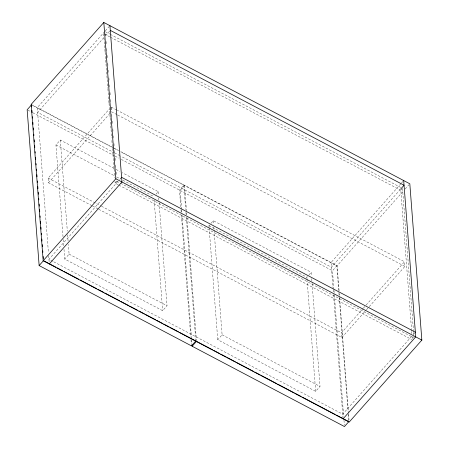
<?xml version="1.0" encoding="UTF-8"?>
<svg xmlns="http://www.w3.org/2000/svg" width="449" height="449" viewBox="0 0 449 449"><rect width="100%" height="100%" fill="white"/><g stroke="black" fill="none" stroke-linecap="round" stroke-linejoin="round"><path stroke-width="0.34" stroke-dasharray="2.25 1.68" d="M104.842 31.419L37.273 107.642L48.447 252.798M105.307 30.897L109.932 25.677M103.814 37.677L37.637 112.334L113.866 152.525M105.667 35.589L110.297 30.364M63.028 236.803L55.962 144.96L60.318 140.037L115.477 169.121M91.91 205.67L48.486 182.771L48.122 178.085L109.242 109.135M48.486 182.771L110.993 112.256M118.261 184.814L115.157 183.181L116.852 181.267L116.746 179.869M117.896 181.486L48.941 259.275L52.662 261.234M119.748 179.398L121.6 177.31M159.098 202.802L167.022 305.78L162.661 310.697L64.74 259.073L69.101 254.151L68.349 244.413M156.061 194.125L158.239 191.667L122.296 172.713M180.767 206.849L179.477 190.084L183.837 185.162L120.68 151.863M181.609 209.307L180.156 190.443L184.517 185.521L336.84 265.83L338.883 292.383M209.066 227.014L208.959 225.623L210.704 223.658M211.142 223.164L213.32 220.706L311.241 272.335L311.511 275.815M312.1 283.465L320.019 386.449L315.664 391.365L217.743 339.741L222.103 334.819L214.072 230.449M306.987 278.644L306.88 277.252L308.626 275.288M309.064 274.794L311.241 272.335M400.918 183.692L331.036 262.525L332.973 287.646M401.384 183.17L403.696 180.56M400.356 189.422L331.396 267.211L120.686 156.117M411.621 330.767L400.811 190.309L402.085 188.872M333.927 289.616L332.479 270.753L336.84 265.83M339.09 290.873L337.16 265.752L403.337 191.094M405.189 189.007L408.893 184.831M98.729 209.268L341.908 337.474L341.543 332.788L362.843 308.76M363.308 308.239L365.621 305.623M366.087 305.101L404.515 261.75L117.296 110.319M341.908 337.474L365.986 310.315M366.446 309.793L368.764 307.178M369.224 306.656L404.875 266.437L404.515 261.75M411.66 336.368L342.705 414.158L53.279 261.559M413.512 334.281L414.898 332.709M105.347 31.722L109.691 34.006M110.308 34.337L400.648 187.413M104.269 33.961L109.853 36.902M110.476 37.228L400.811 190.309M116.678 109.988L111.094 107.047L111.301 109.724M111.453 111.734L117.037 114.68M117.66 115.006L404.875 266.437M31.155 104.415L112.884 147.508M113.507 147.833L118.463 150.449M120.944 151.756L337.16 265.752M32.755 105.509L113.866 148.277M114.489 148.602L118.205 150.561M114.484 152.851L120.063 155.792M27.776 110.1L32.109 112.385M32.726 112.71L114.461 155.803M115.079 156.129L118.794 158.087M121.275 159.395L179.477 190.084M180.156 190.443L332.479 270.753M116.095 169.447L119.816 171.406M55.962 144.96L114.214 175.671M116.695 176.979L120.416 178.938M122.891 180.245L153.878 196.583M208.959 225.623L306.88 277.252M116.852 181.267L119.956 182.9M120.573 183.231L413.394 337.614M118.878 185.14L411.699 339.528M48.122 178.085L100.851 205.883M101.474 206.209L341.543 332.788M92.528 205.996L98.112 208.937M69.101 254.151L167.022 305.78M222.103 334.819L320.019 386.449M402.506 188.395L413.529 331.654M413.585 332.35L413.961 337.244M411.677 331.469L411.834 333.562M412.053 336.357L412.322 339.854M339.304 293.663L339.41 295.06M339.629 297.855L348.486 413.001M348.542 413.697L349.187 422.071M338.933 293.079L339.203 296.576M339.259 297.272L348.02 411.155M348.289 414.646L348.828 421.633M333.983 290.312L334.309 294.505M334.359 295.201L343.715 416.767M343.985 420.264L344.361 425.152M333.186 290.441L333.293 291.833M333.506 294.628L343.014 418.176M311.724 278.599L312.044 282.769M307.043 279.34L315.664 391.365M213.32 220.706L213.589 224.186M213.803 226.97L214.016 229.753M209.122 227.71L217.743 339.741M184.517 185.521L186.559 212.074M186.616 212.77L186.773 214.869M186.992 217.664L196.505 341.324M183.837 185.162L185.718 209.616M185.931 212.411L186.094 214.51M186.307 217.305L195.826 340.965M181.66 210.003L181.985 214.195M182.036 214.891L191.605 339.253M191.661 339.955L191.931 343.446M180.981 209.644L181.2 212.439M181.413 215.234L190.769 336.801M190.982 339.596L191.358 344.484M158.239 191.667L158.508 195.147M158.722 197.93L159.041 202.106M154.147 200.063L162.661 310.697M105.509 33.815L105.723 36.61M106.099 41.504L106.312 44.299M106.638 48.492L106.851 51.287M107.176 55.48L107.44 58.971M107.766 63.169L107.979 65.964M108.304 70.156L108.518 72.951M108.894 77.84L109.107 80.635M109.433 84.827L109.646 87.622M110.022 92.516L110.241 95.311M110.561 99.504L110.774 102.299M111.156 107.193L111.369 109.988M111.689 114.181L111.908 116.976M112.228 121.168L112.497 124.659M112.822 128.857L113.036 131.652M113.356 135.845L113.625 139.336M113.951 143.528L114.108 145.628M114.489 150.516L114.703 153.311M115.079 158.205L115.292 161M115.618 165.193L115.831 167.988M116.156 172.18L116.42 175.677M103.652 33.63L103.921 37.127M103.972 37.823L104.51 44.81M104.566 45.512L105.049 51.803M105.1 52.499L105.638 59.487M105.695 60.188L107.844 88.139M107.9 88.84L108.972 102.815M109.028 103.511L109.567 110.499M109.618 111.2L110.1 117.492M110.157 118.188L110.695 125.176M110.746 125.877L111.661 137.753M111.88 140.548L112.901 153.827M112.952 154.529L114.029 168.504M114.08 169.2L114.725 177.591M114.995 181.082L115.157 183.181M60.318 140.037L67.333 231.19M67.603 234.67L68.085 240.933M63.242 239.586L63.775 246.546M63.988 249.33L64.74 259.073M48.66 255.588L49.199 262.626"/><path stroke-width="0.67" d="M103.814 22.45L31.155 104.415L43.183 260.734L349.187 422.071L421.847 340.106L409.814 183.787L103.814 22.45L115.842 178.769L43.183 260.734M179.723 332.479L195.826 340.965L191.465 345.882L39.142 265.572L43.502 260.656L55.889 267.183M49.306 263.961L121.96 181.997L109.932 25.677M336.441 415.101L348.828 421.633L344.467 426.55L192.144 346.241L196.505 341.324L212.602 349.81M400.817 188.9L404.055 185.246L110.297 30.364M343.064 418.844L415.723 336.879L403.696 180.56M121.6 177.31L415.364 332.187M115.842 178.769L421.847 340.106M57.124 267.84L62.697 270.775M63.938 271.426L78.8 279.261M80.034 279.918L96.754 288.729M97.994 289.386L103.567 292.321M104.802 292.973L119.664 300.808M120.904 301.464L128.335 305.382M129.57 306.033L137.619 310.276M138.859 310.933L144.432 313.868M145.672 314.519L155.578 319.744M156.813 320.395L162.386 323.336M163.627 323.987L169.2 326.928M170.44 327.579L178.489 331.822M213.842 350.461L219.415 353.402M220.655 354.053L226.223 356.994M227.463 357.645L235.512 361.888M236.752 362.545L253.472 371.357M254.706 372.008L260.28 374.949M261.52 375.6L276.382 383.435M277.617 384.091L294.336 392.903M295.577 393.554L301.15 396.495M302.385 397.146L335.201 414.449M192.037 344.843L192.144 346.241M31.677 106.952L31.514 104.858L27.153 109.775L39.142 265.572M31.946 110.443L32.109 112.542M32.429 116.734L32.536 118.132M32.861 122.324L33.018 124.418M33.288 127.909L33.451 130.008M33.77 134.2L33.883 135.598M34.203 139.791L34.365 141.884M34.635 145.375L34.792 147.474M35.117 151.667L35.224 153.064M35.55 157.257L35.707 159.35M36.032 163.543L36.139 164.94M36.459 169.133L36.571 170.53M36.891 174.723L37.054 176.816M37.374 181.009L37.48 182.406M37.806 186.599L37.969 188.692M38.232 192.189L38.395 194.282M38.721 198.475L38.827 199.872M39.147 204.065L39.31 206.158M39.579 209.655L39.742 211.748M40.062 215.941L40.169 217.338M40.494 221.531L40.657 223.624M40.921 227.121L41.084 229.214M41.409 233.407L41.516 234.805M41.836 238.997L41.998 241.091M42.268 244.587L42.431 246.681M42.75 250.873L42.857 252.271M43.183 256.463L43.34 258.562"/></g></svg>
